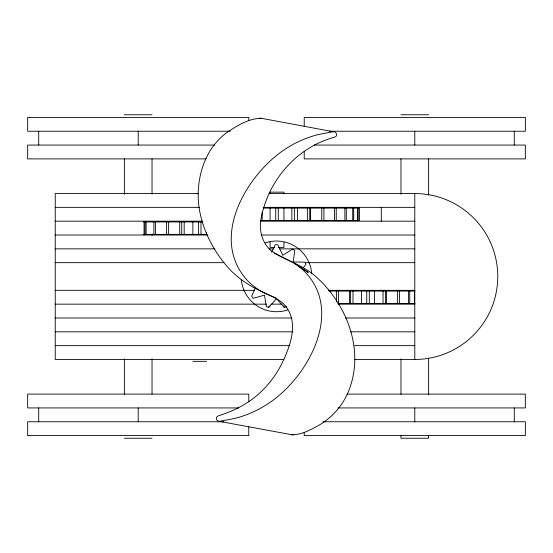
<?xml version="1.0" encoding="UTF-8"?>
<svg xmlns="http://www.w3.org/2000/svg" width="553" height="553" viewBox="0 0 553 553"><rect width="100%" height="100%" fill="white"/><g stroke="black" fill="none" stroke-linecap="round" stroke-linejoin="round"><path stroke-width="0.83" d="M255.348 287.982L251.65 296.339L253.329 298.274L264.528 295.129L266.318 306.625L268.779 307.344L269.173 305.754M271.675 252.244L275.214 244.73L277.786 244.73L282.742 255.251L292.599 249.078L294.756 250.468L293.235 261.998L304.869 262.136L305.933 264.472L303.251 267.638M268.779 307.344L276.5 298.648L284.221 307.344L286.682 306.625M261.742 118.377C249.216 118.052 237.465 125.483 227.29 132.243C205.896 147.61 196.854 175.052 198.327 200.58C200.151 225.527 211.84 249.044 228.147 267.693C241.087 282.071 258.555 290.968 276.224 298.115M291.258 434.623C301.344 435.266 311.166 429.557 319.786 424.739C334.157 416.063 345.245 402.328 350.374 386.305C363.134 348.307 346.897 305.947 318.77 279.265C305.768 266.152 287.657 261.14 272.394 251.622C263.256 244.827 259.468 233.069 260.518 222.002C266.304 182.663 295.758 147.319 334.676 137.185C338.083 136.294 336.597 131.089 333.279 131.725L259.703 117.989M333.279 131.725L318.521 134.476A109.038 109.038 0 0 0 283.274 150.416C246.002 176.269 211.094 236.338 245.007 277.73A57.865 57.865 0 0 0 258.327 289.495C267.659 295.378 279.452 297.742 286.33 307.046C298.378 323.802 290.456 345.342 282.59 362.056A102.125 102.125 0 0 1 262.516 390.335C250.385 402.653 234.749 410.803 218.324 415.815L216.665 417.086L216.32 418.068L216.838 420.066L218.629 421.22L293.297 435.011M219.721 421.275L234.472 418.524A109.038 109.038 0 0 0 269.726 402.584C308.968 376.04 344.616 309.915 303.244 270.203A57.802 57.802 0 0 0 294.673 263.505L274.35 253.233M124.384 114.761L152.04 114.761M400.96 114.761L428.616 114.761M230.138 131.234L27.65 131.234L27.65 117.409L248.774 117.409L248.774 120.658M329.325 131.234L525.35 131.234L525.35 117.409L304.226 117.409L304.226 126.354M214.785 145.066L27.65 145.066L27.65 158.891L205.972 158.891M314.187 145.066L525.35 145.066L525.35 158.891L304.226 158.891L304.226 151.57M198.527 193.529L55.238 193.529L55.238 359.471L283.82 359.471M269.18 193.529L414.791 193.529A82.971 82.971 0 0 1 497.762 276.5A82.971 82.971 0 0 1 414.791 359.471L354.473 359.471M55.238 207.354L199.543 207.354M263.145 207.354L414.791 207.354M263.76 208.108L359.491 208.108L359.491 220.557L260.504 220.557M55.238 221.186L202.937 221.186M260.456 221.186L414.791 221.186M143.137 221.94L202.585 221.94M143.137 234.382L206.566 234.382L206.566 232.723M55.238 235.011L207.907 235.011M261.064 235.011L414.791 235.011M274.468 247.461L270.099 247.461L270.099 241.502M278.277 247.461L283.931 247.461L283.931 242.352M55.238 248.843L214.834 248.843M269.18 248.843L273.486 248.843M279.514 248.843L414.791 248.843M55.238 262.668L223.91 262.668M305.367 262.668L414.791 262.668M55.238 290.332L254.532 290.332M328.593 290.332L414.791 290.332M328.89 291.078L414.95 291.078M337.911 303.528L414.95 303.528M55.238 304.157L266.594 304.157M270.901 304.157L282.099 304.157M338.021 304.157L414.791 304.157M55.238 317.989L291.963 317.989M345.217 317.989L414.791 317.989M55.238 331.814L292.82 331.814M350.367 331.814L414.791 331.814M55.238 345.646L289.385 345.646M354.66 345.646L414.791 345.646M192.797 361.337L206.628 361.337M347.028 394.109L525.35 394.109L525.35 407.934L338.215 407.934M238.813 407.934L27.65 407.934L27.65 394.109L248.774 394.109L248.774 401.43M223.675 421.766L27.65 421.766L27.65 435.591L248.774 435.591L248.774 426.646M322.862 421.766L525.35 421.766L525.35 435.591L304.226 435.591L304.226 432.342M124.384 438.239L152.04 438.239M297.728 265.606L308.249 272.435L294.673 263.505M283.827 305.754L284.221 307.344M514.29 131.234L514.29 145.066M514.29 407.934L514.29 421.766M428.616 158.863L428.616 195.078M428.616 358.047L428.616 394.261M428.616 435.646L428.616 438.239L400.96 438.239L400.96 435.646M414.791 131.234L414.791 145.066M414.791 193.529L414.791 359.471M414.791 407.934L414.791 421.766M414.508 291.078L414.508 303.528M409.738 291.078L409.738 303.528M408.453 291.078L408.453 303.528M400.96 158.863L400.96 194.214M400.96 358.904L400.96 394.261M399.487 291.078L399.487 303.528M397.524 291.078L397.524 303.528M386.547 291.078L386.547 303.528M385.448 291.078L385.448 303.528M383.035 291.078L383.035 303.528M381.294 207.354L381.294 221.186M374.45 291.078L374.45 303.528M369.3 291.078L369.3 303.528M366.736 291.078L366.736 303.528M361.586 291.078L361.586 303.528M358.157 208.108L358.157 220.557M357.653 208.108L357.653 220.557M353.706 208.108L353.706 220.557M353.001 291.078L353.001 303.528M352.717 208.108L352.717 220.557M350.588 291.078L350.588 303.528M349.489 291.078L349.489 303.528M346.302 208.108L346.302 220.557M344.878 208.108L344.878 220.557M338.512 291.078L338.512 303.528M336.549 291.078L336.549 301.869M336.238 208.108L336.238 220.557M334.427 208.108L334.427 220.557M323.906 208.108L323.906 220.557M321.77 208.108L321.77 220.557M310.392 208.108L310.392 220.557M309.763 208.108L309.763 220.557M307.392 208.108L307.392 220.557M297.569 208.108L297.569 220.557M294.362 208.108L294.362 220.557M291.846 208.108L291.846 220.557M283.959 208.108L283.959 220.557M283.931 193.847L283.931 192.147L270.099 192.147L270.099 193.847M278.297 208.108L278.297 220.557M275.733 208.108L275.733 220.557M270.078 208.108L270.078 220.557M262.184 212.255L262.184 220.557M200.995 221.94L200.995 234.382M198.43 221.94L198.43 234.382M192.859 221.94L192.859 234.382M184.177 221.94L184.177 234.382M181.716 221.94L181.716 234.382M179.697 221.94L179.697 234.382M168.617 221.94L168.617 234.382M166.453 221.94L166.453 234.382M155.573 221.94L155.573 234.382M153.893 221.94L153.893 234.382M152.04 158.856L152.04 194.193M152.04 233.836L152.04 235.564M152.04 358.807L152.04 394.144M146.11 221.94L146.11 234.382M145.038 221.94L145.038 234.382M144.056 221.186L144.056 235.011M138.209 131.234L138.209 145.066M138.209 407.934L138.209 421.766M124.384 158.856L124.384 194.193M124.384 358.807L124.384 394.144M38.71 131.234L38.71 145.066M38.71 407.934L38.71 421.766M287.622 309.922A35.337 35.337 0 0 1 241.302 279.465M265.205 242.898A35.337 35.337 0 0 1 311.74 273.825"/></g></svg>
